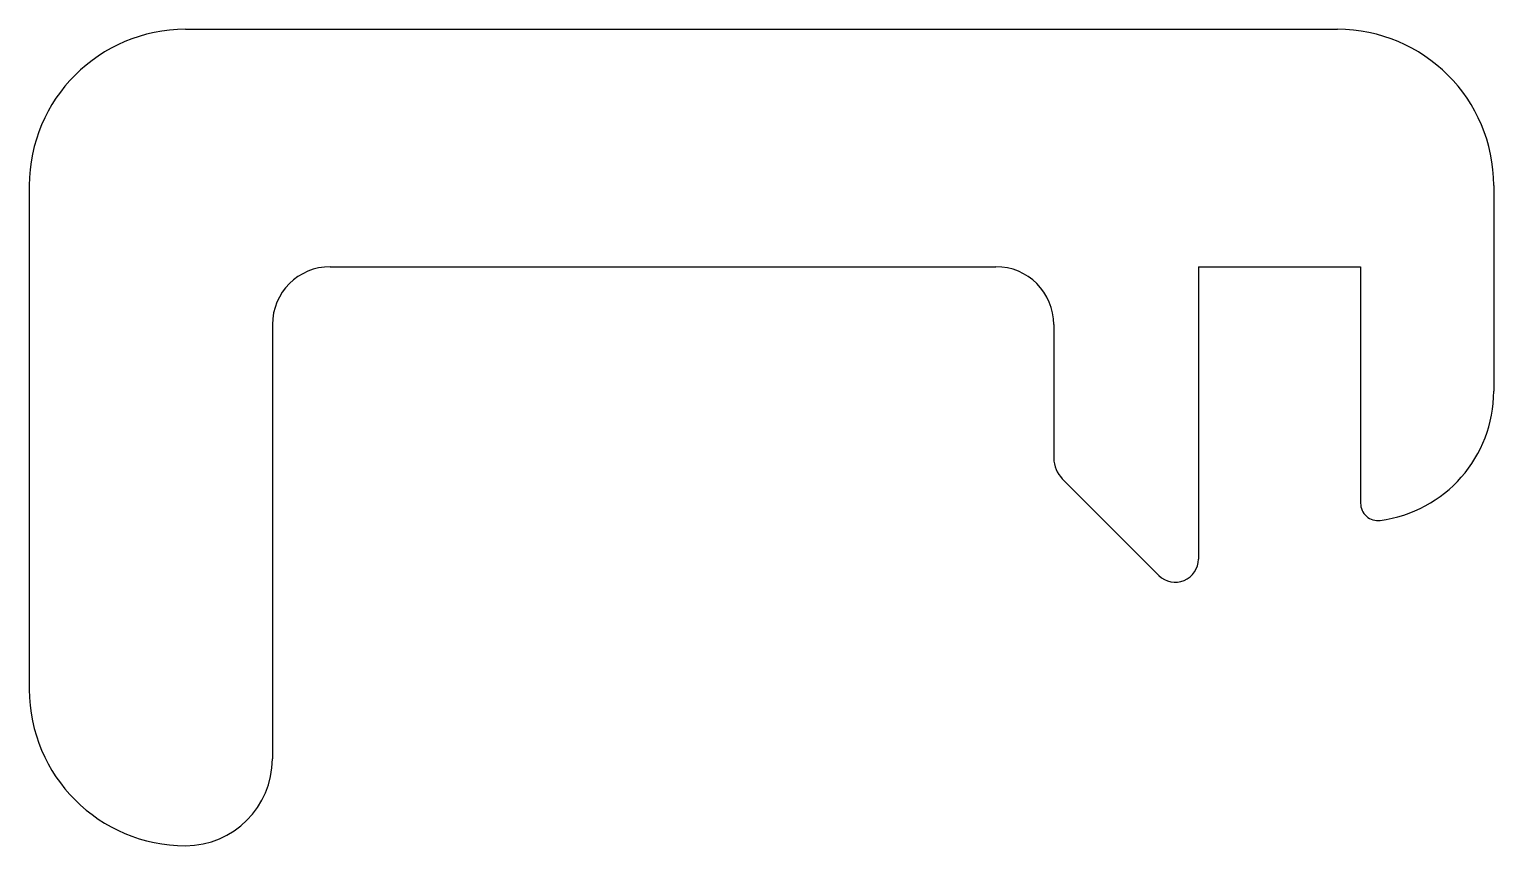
# Model space of a CAD drawing. Extents: x 941.8 to 967.1, y 425.6 to 439.7.
import ezdxf

# ---------------------------------------------------------------- set-up
doc = ezdxf.new("R2010")
doc.units = 0
doc.layers.get('0').update_dxf_attribs({"linetype": 'CONTINUOUS'})

msp = doc.modelspace()

# ---------------------------------------------------------------- linework, layer by layer
at = {"color": 0}
for p, q in [((944.451, 439.668), (964.351, 439.668)), ((941.751, 436.968), (941.751, 428.268)), ((967.051, 436.968), (967.051, 433.418)), ((946.951, 435.568), (958.451, 435.568)), ((961.951, 435.568), (964.751, 435.568)), ((961.951, 435.568), (961.951, 430.519)), ((964.751, 435.568), (964.751, 431.484)), ((945.951, 434.568), (945.951, 427.068)), ((959.451, 434.568), (959.451, 432.259)), ((961.267, 430.236), (959.597, 431.906))]:
    msp.add_line(p, q, dxfattribs=at)
for centre, radius, start, end in [((944.451, 436.968), 2.7, 90, 180), ((964.351, 436.968), 2.7, 0, 90), ((946.951, 434.568), 1, 90, 180), ((958.451, 434.568), 1, 0, 90), ((964.801, 433.418), 2.25, 277.3659, 0), ((959.951, 432.259), 0.5, 180, 225), ((965.051, 431.484), 0.3, 180, 277.3659), ((961.55, 430.519), 0.4, 225, 0), ((944.451, 428.268), 2.7, 180, 270), ((944.451, 427.068), 1.5, 270, 0)]:
    msp.add_arc(centre, radius, start, end, dxfattribs=at)

doc.saveas('drawing.dxf')
